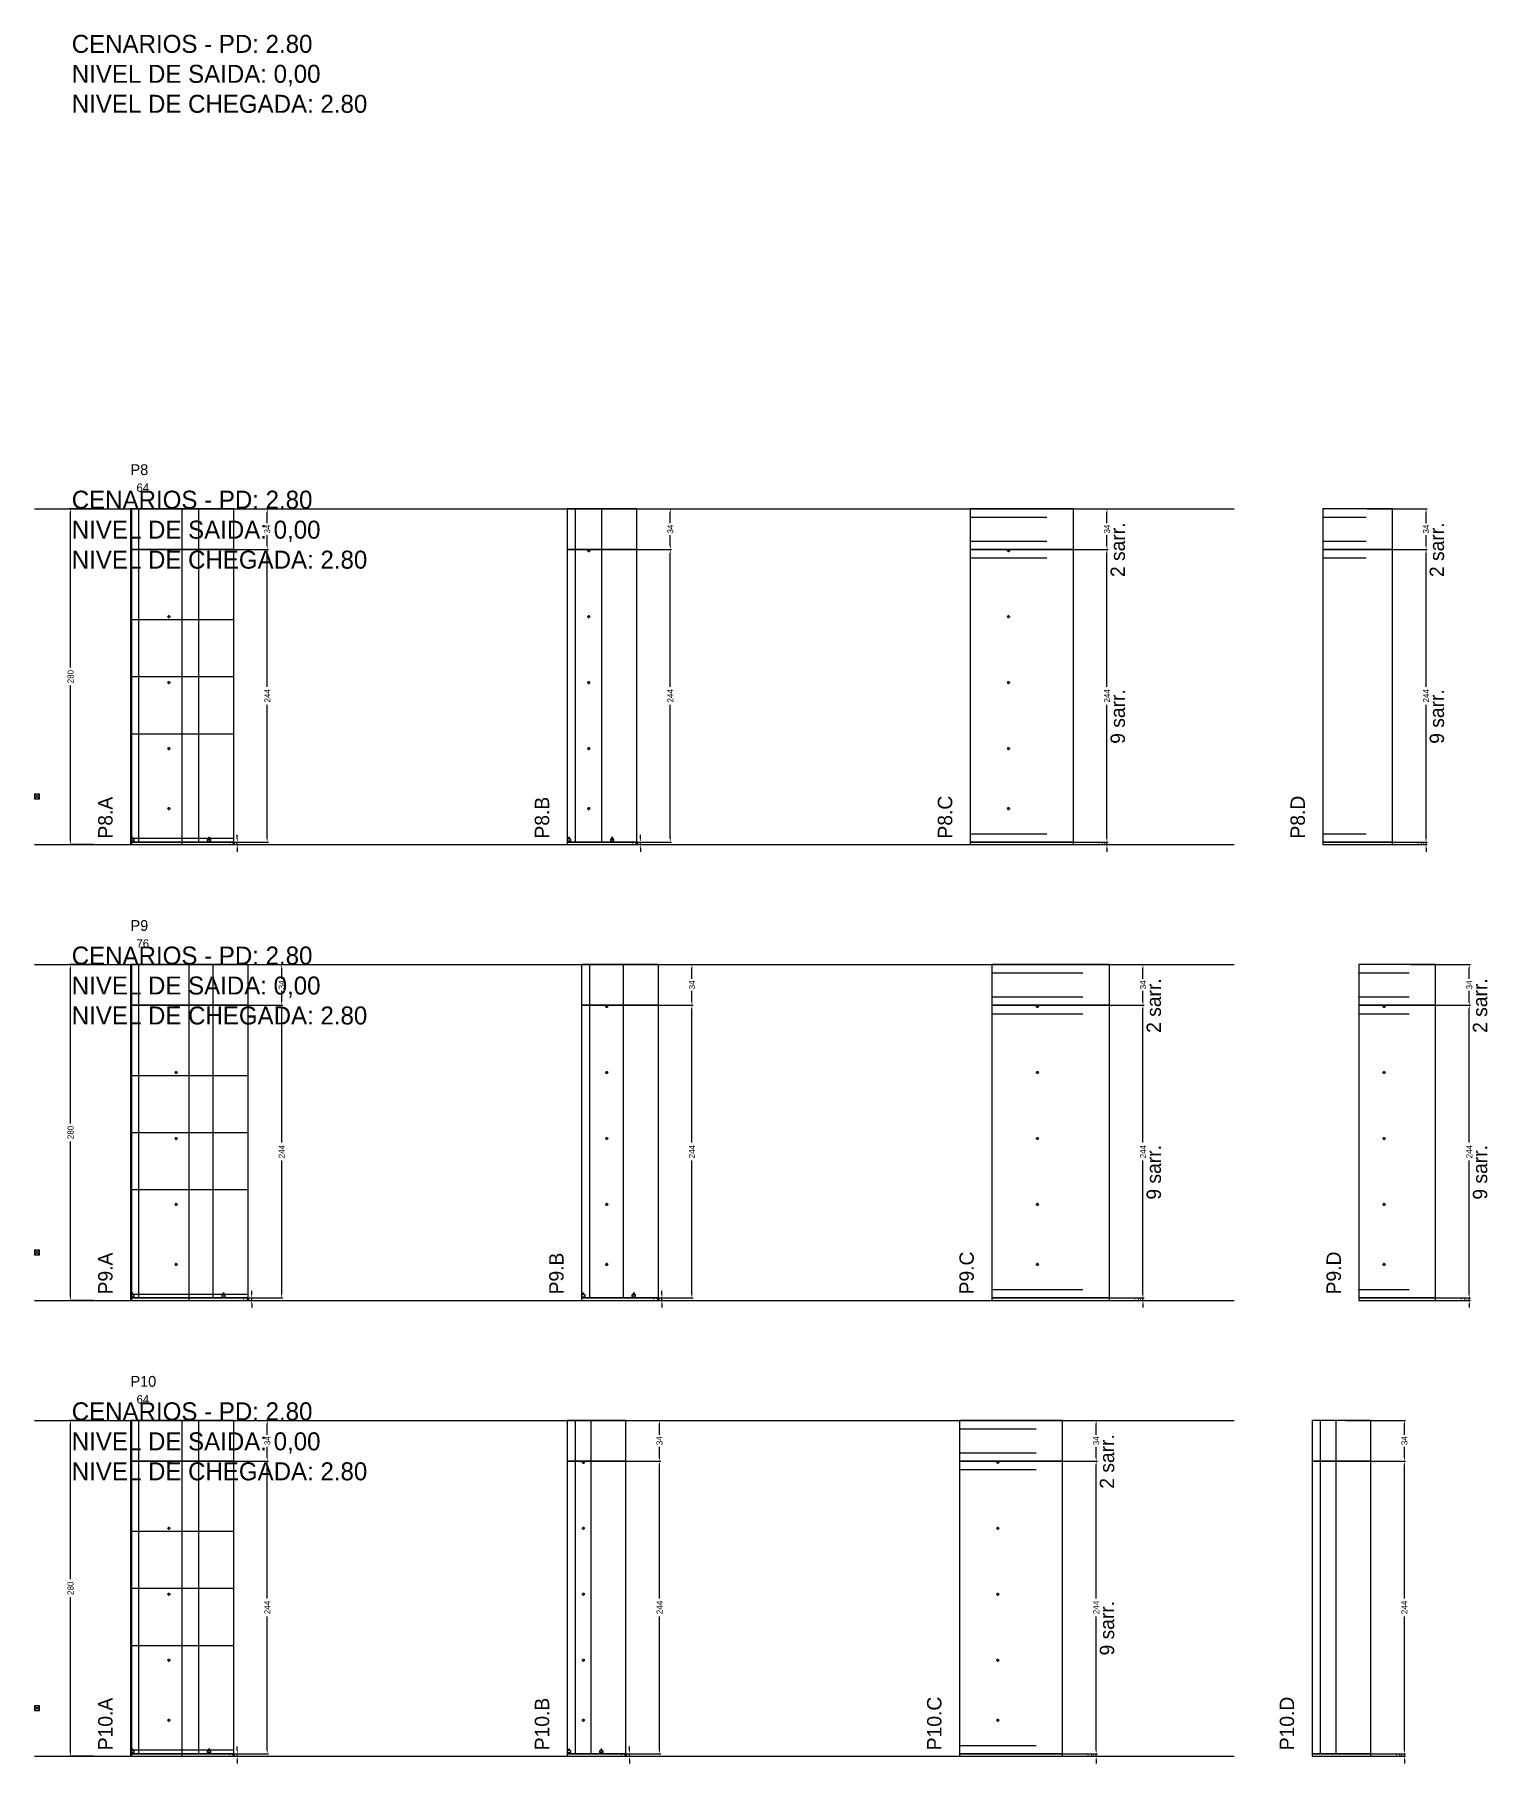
# Model space of a CAD drawing. Header units: centimetres. Extents: x -10500 to 4299, y -11026 to 295.
# Drawn here: x -7000 to -5789, y -1146 to 295 of the extents above; entities that cross this region are included whole.
import ezdxf

# ---------------------------------------------------------------- set-up
doc = ezdxf.new("R2010")
doc.units = ezdxf.units.CM
doc.linetypes.add('DASHED', pattern=[2, -2])
for name, color, linetype in [('CHAPA', 140, 'Continuous'), ('COTA', 241, 'Continuous'), ('COTAS FURACAO', 16, 'Continuous'), ('Madeira', 30, 'Continuous'), ('MEIO_PONT', 160, 'Continuous'), ('NOMENCLATURA', 7, 'Continuous'), ('Nível', 160, 'Continuous'), ('Painéis', 200, 'Continuous'), ('Perfil Metálico', 150, 'Continuous'), ('SARR_2.2x7', 40, 'Continuous'), ('SARRAFO DE PRESSAO', 200, 'Continuous'), ('texto', 7, 'Continuous'), ('TEXTO_GERAL', 7, 'Continuous')]:
    doc.layers.add(name, color=color, linetype=linetype)
doc.dimstyles.new('PAINEL-NOVA', dxfattribs={"dimtxt": 5, "dimasz": 3, "dimexe": 1, "dimexo": 1, "dimgap": 1, "dimtad": 1, "dimcen": 2.5, "dimazin": 3, "dimtfac": 1, "dimtmove": 0, "dimatfit": 3})

# ---------------------------------------------------------------- blocks, each defined once
blk = doc.blocks.new('_CLOSEDFILLED')
at = {"color": 0, "linetype": 'BYBLOCK'}
blk.add_solid([(-1, 0.16), (0, 0), (-1, -0.16)], dxfattribs=at)
blk = doc.blocks.new('*D1')
for p, q in [((-6951, -100), (-6971, -100)), ((-6970, -232.5), (-6970, -103)), ((-6970, -377), (-6970, -247.5)), ((-6951, -380), (-6971, -380))]:
    blk.add_line(p, q)
at = {"layer": 'Defpoints'}
for p in [(-6950, -100), (-6970, -380), (-6950, -380)]:
    blk.add_point(p, dxfattribs=at)
at = {"layer": 'COTA', "xscale": 3, "yscale": 3}
for p, rotation in [((-6970, -100), 90), ((-6970, -380), 270)]:
    blk.add_blockref('_CLOSEDFILLED', p, dxfattribs=dict(at, rotation=rotation))
at = {"layer": 'COTA', "insert": (-6970, -240), "char_height": 5, "attachment_point": 5, "rotation": 90}
blk.add_mtext('280', dxfattribs=at)
blk = doc.blocks.new('MULDURA')
at = {"layer": 'Paineis'}
for p, q in [((0, 0), (4, 4)), ((4, 0), (0, 4))]:
    blk.add_line(p, q, dxfattribs=at)
blk.add_lwpolyline([(0, 0), (4, 0), (4, 4), (0, 4)], close=True, dxfattribs=at)
blk = doc.blocks.new('*D3')
for p, q in [((-6855, -134), (-6805, -134)), ((-6806, -248.5), (-6806, -137)), ((-6806, -375), (-6806, -263.5)), ((-6855, -378), (-6805, -378))]:
    blk.add_line(p, q)
at = {"layer": 'Defpoints'}
for p in [(-6856, -134), (-6856, -378), (-6806, -378)]:
    blk.add_point(p, dxfattribs=at)
at = {"layer": 'COTA', "xscale": 3, "yscale": 3}
for p, rotation in [((-6806, -134), 90), ((-6806, -378), 270)]:
    blk.add_blockref('_CLOSEDFILLED', p, dxfattribs=dict(at, rotation=rotation))
at = {"layer": 'COTA', "insert": (-6806, -256), "char_height": 5, "attachment_point": 5, "rotation": 90}
blk.add_mtext('244', dxfattribs=at)
blk = doc.blocks.new('*D4')
for p, q in [((-6855, -100), (-6805, -100)), ((-6806, -112), (-6806, -103)), ((-6806, -131), (-6806, -122)), ((-6855, -134), (-6805, -134))]:
    blk.add_line(p, q)
at = {"layer": 'Defpoints'}
for p in [(-6856, -100), (-6856, -134), (-6806, -134)]:
    blk.add_point(p, dxfattribs=at)
at = {"layer": 'COTA', "xscale": 3, "yscale": 3}
for p, rotation in [((-6806, -100), 90), ((-6806, -134), 270)]:
    blk.add_blockref('_CLOSEDFILLED', p, dxfattribs=dict(at, rotation=rotation))
at = {"layer": 'COTA', "insert": (-6806, -117), "char_height": 5, "attachment_point": 5, "rotation": 90}
blk.add_mtext('34', dxfattribs=at)
blk = doc.blocks.new('SLIPTEE')
at = {"layer": 'Paineis'}
blk.add_lwpolyline([(0, 0), (3, 0), (3, 1.5), (2, 1.5), (2, 3), (1, 3), (1, 1.5), (0, 1.5)], close=True, dxfattribs=at)
blk = doc.blocks.new('SLIPTDD')
at = {"layer": 'Paineis'}
blk.add_line((0, 1.5), (3, 1.5), dxfattribs=at)
blk.add_lwpolyline([(0, 0), (3, 0), (3, 1.5), (2, 1.5), (2, 3), (1, 3), (1, 1.5), (0, 1.5)], close=True, dxfattribs=at)
blk = doc.blocks.new('furacao')
at = {"layer": 'COTAS FURACAO'}
for p, q in [((-1.2, 0), (1.2, 0)), ((0, -1.2), (0, 1.2))]:
    blk.add_line(p, q, dxfattribs=at)
blk.add_circle((0, 0), 0.8, dxfattribs=at)
blk = doc.blocks.new('*D6')
for p, q in [((-6519, -134), (-6469, -134)), ((-6470, -248.5), (-6470, -137)), ((-6470, -375), (-6470, -263.5)), ((-6519, -378), (-6469, -378))]:
    blk.add_line(p, q)
at = {"layer": 'Defpoints'}
for p in [(-6520, -134), (-6520, -378), (-6470, -378)]:
    blk.add_point(p, dxfattribs=at)
at = {"layer": 'COTA', "xscale": 3, "yscale": 3}
for p, rotation in [((-6470, -134), 90), ((-6470, -378), 270)]:
    blk.add_blockref('_CLOSEDFILLED', p, dxfattribs=dict(at, rotation=rotation))
at = {"layer": 'COTA', "insert": (-6470, -256), "char_height": 5, "attachment_point": 5, "rotation": 90}
blk.add_mtext('244', dxfattribs=at)
blk = doc.blocks.new('*D7')
for p, q in [((-6519, -100), (-6469, -100)), ((-6470, -112), (-6470, -103)), ((-6470, -131), (-6470, -122)), ((-6519, -134), (-6469, -134))]:
    blk.add_line(p, q)
at = {"layer": 'Defpoints'}
for p in [(-6520, -100), (-6520, -134), (-6470, -134)]:
    blk.add_point(p, dxfattribs=at)
at = {"layer": 'COTA', "xscale": 3, "yscale": 3}
for p, rotation in [((-6470, -100), 90), ((-6470, -134), 270)]:
    blk.add_blockref('_CLOSEDFILLED', p, dxfattribs=dict(at, rotation=rotation))
at = {"layer": 'COTA', "insert": (-6470, -117), "char_height": 5, "attachment_point": 5, "rotation": 90}
blk.add_mtext('34', dxfattribs=at)
blk = doc.blocks.new('*D9')
for p, q in [((-6155, -134), (-6105, -134)), ((-6106, -248.5), (-6106, -137)), ((-6106, -375), (-6106, -263.5)), ((-6155, -378), (-6105, -378))]:
    blk.add_line(p, q)
at = {"layer": 'Defpoints'}
for p in [(-6156, -134), (-6156, -378), (-6106, -378)]:
    blk.add_point(p, dxfattribs=at)
at = {"layer": 'COTA', "xscale": 3, "yscale": 3}
for p, rotation in [((-6106, -134), 90), ((-6106, -378), 270)]:
    blk.add_blockref('_CLOSEDFILLED', p, dxfattribs=dict(at, rotation=rotation))
at = {"layer": 'COTA', "insert": (-6106, -256), "char_height": 5, "attachment_point": 5, "rotation": 90}
blk.add_mtext('244', dxfattribs=at)
blk = doc.blocks.new('*D10')
for p, q in [((-6155, -100), (-6105, -100)), ((-6106, -112), (-6106, -103)), ((-6106, -131), (-6106, -122)), ((-6155, -134), (-6105, -134))]:
    blk.add_line(p, q)
at = {"layer": 'Defpoints'}
for p in [(-6156, -100), (-6156, -134), (-6106, -134)]:
    blk.add_point(p, dxfattribs=at)
at = {"layer": 'COTA', "xscale": 3, "yscale": 3}
for p, rotation in [((-6106, -100), 90), ((-6106, -134), 270)]:
    blk.add_blockref('_CLOSEDFILLED', p, dxfattribs=dict(at, rotation=rotation))
at = {"layer": 'COTA', "insert": (-6106, -117), "char_height": 5, "attachment_point": 5, "rotation": 90}
blk.add_mtext('34', dxfattribs=at)
blk = doc.blocks.new('*D12')
for p, q in [((-5889, -134), (-5839, -134)), ((-5840, -248.5), (-5840, -137)), ((-5840, -375), (-5840, -263.5)), ((-5889, -378), (-5839, -378))]:
    blk.add_line(p, q)
at = {"layer": 'Defpoints'}
for p in [(-5890, -134), (-5890, -378), (-5840, -378)]:
    blk.add_point(p, dxfattribs=at)
at = {"layer": 'COTA', "xscale": 3, "yscale": 3}
for p, rotation in [((-5840, -134), 90), ((-5840, -378), 270)]:
    blk.add_blockref('_CLOSEDFILLED', p, dxfattribs=dict(at, rotation=rotation))
at = {"layer": 'COTA', "insert": (-5840, -256), "char_height": 5, "attachment_point": 5, "rotation": 90}
blk.add_mtext('244', dxfattribs=at)
blk = doc.blocks.new('*D13')
for p, q in [((-5889, -100), (-5839, -100)), ((-5840, -112), (-5840, -103)), ((-5840, -131), (-5840, -122)), ((-5889, -134), (-5839, -134))]:
    blk.add_line(p, q)
at = {"layer": 'Defpoints'}
for p in [(-5890, -100), (-5890, -134), (-5840, -134)]:
    blk.add_point(p, dxfattribs=at)
at = {"layer": 'COTA', "xscale": 3, "yscale": 3}
for p, rotation in [((-5840, -100), 90), ((-5840, -134), 270)]:
    blk.add_blockref('_CLOSEDFILLED', p, dxfattribs=dict(at, rotation=rotation))
at = {"layer": 'COTA', "insert": (-5840, -117), "char_height": 5, "attachment_point": 5, "rotation": 90}
blk.add_mtext('34', dxfattribs=at)
blk = doc.blocks.new('*D35')
for p, q in [((-6951, -480), (-6971, -480)), ((-6970, -612.5), (-6970, -483)), ((-6970, -757), (-6970, -627.5)), ((-6951, -760), (-6971, -760))]:
    blk.add_line(p, q)
at = {"layer": 'Defpoints'}
for p in [(-6950, -480), (-6970, -760), (-6950, -760)]:
    blk.add_point(p, dxfattribs=at)
at = {"layer": 'COTA', "xscale": 3, "yscale": 3}
for p, rotation in [((-6970, -480), 90), ((-6970, -760), 270)]:
    blk.add_blockref('_CLOSEDFILLED', p, dxfattribs=dict(at, rotation=rotation))
at = {"layer": 'COTA', "insert": (-6970, -620), "char_height": 5, "attachment_point": 5, "rotation": 90}
blk.add_mtext('280', dxfattribs=at)
blk = doc.blocks.new('*D37')
for p, q in [((-6843, -514), (-6793, -514)), ((-6794, -628.5), (-6794, -517)), ((-6794, -755), (-6794, -643.5)), ((-6843, -758), (-6793, -758))]:
    blk.add_line(p, q)
at = {"layer": 'Defpoints'}
for p in [(-6844, -514), (-6844, -758), (-6794, -758)]:
    blk.add_point(p, dxfattribs=at)
at = {"layer": 'COTA', "xscale": 3, "yscale": 3}
for p, rotation in [((-6794, -514), 90), ((-6794, -758), 270)]:
    blk.add_blockref('_CLOSEDFILLED', p, dxfattribs=dict(at, rotation=rotation))
at = {"layer": 'COTA', "insert": (-6794, -636), "char_height": 5, "attachment_point": 5, "rotation": 90}
blk.add_mtext('244', dxfattribs=at)
blk = doc.blocks.new('*D38')
for p, q in [((-6843, -480), (-6793, -480)), ((-6794, -492), (-6794, -483)), ((-6794, -511), (-6794, -502)), ((-6843, -514), (-6793, -514))]:
    blk.add_line(p, q)
at = {"layer": 'Defpoints'}
for p in [(-6844, -480), (-6844, -514), (-6794, -514)]:
    blk.add_point(p, dxfattribs=at)
at = {"layer": 'COTA', "xscale": 3, "yscale": 3}
for p, rotation in [((-6794, -480), 90), ((-6794, -514), 270)]:
    blk.add_blockref('_CLOSEDFILLED', p, dxfattribs=dict(at, rotation=rotation))
at = {"layer": 'COTA', "insert": (-6794, -497), "char_height": 5, "attachment_point": 5, "rotation": 90}
blk.add_mtext('34', dxfattribs=at)
blk = doc.blocks.new('*D40')
for p, q in [((-6501, -514), (-6451, -514)), ((-6452, -628.5), (-6452, -517)), ((-6452, -755), (-6452, -643.5)), ((-6501, -758), (-6451, -758))]:
    blk.add_line(p, q)
at = {"layer": 'Defpoints'}
for p in [(-6502, -514), (-6502, -758), (-6452, -758)]:
    blk.add_point(p, dxfattribs=at)
at = {"layer": 'COTA', "xscale": 3, "yscale": 3}
for p, rotation in [((-6452, -514), 90), ((-6452, -758), 270)]:
    blk.add_blockref('_CLOSEDFILLED', p, dxfattribs=dict(at, rotation=rotation))
at = {"layer": 'COTA', "insert": (-6452, -636), "char_height": 5, "attachment_point": 5, "rotation": 90}
blk.add_mtext('244', dxfattribs=at)
blk = doc.blocks.new('*D41')
for p, q in [((-6501, -480), (-6451, -480)), ((-6452, -492), (-6452, -483)), ((-6452, -511), (-6452, -502)), ((-6501, -514), (-6451, -514))]:
    blk.add_line(p, q)
at = {"layer": 'Defpoints'}
for p in [(-6502, -480), (-6502, -514), (-6452, -514)]:
    blk.add_point(p, dxfattribs=at)
at = {"layer": 'COTA', "xscale": 3, "yscale": 3}
for p, rotation in [((-6452, -480), 90), ((-6452, -514), 270)]:
    blk.add_blockref('_CLOSEDFILLED', p, dxfattribs=dict(at, rotation=rotation))
at = {"layer": 'COTA', "insert": (-6452, -497), "char_height": 5, "attachment_point": 5, "rotation": 90}
blk.add_mtext('34', dxfattribs=at)
blk = doc.blocks.new('*D43')
for p, q in [((-6125, -514), (-6075, -514)), ((-6076, -628.5), (-6076, -517)), ((-6076, -755), (-6076, -643.5)), ((-6125, -758), (-6075, -758))]:
    blk.add_line(p, q)
at = {"layer": 'Defpoints'}
for p in [(-6126, -514), (-6126, -758), (-6076, -758)]:
    blk.add_point(p, dxfattribs=at)
at = {"layer": 'COTA', "xscale": 3, "yscale": 3}
for p, rotation in [((-6076, -514), 90), ((-6076, -758), 270)]:
    blk.add_blockref('_CLOSEDFILLED', p, dxfattribs=dict(at, rotation=rotation))
at = {"layer": 'COTA', "insert": (-6076, -636), "char_height": 5, "attachment_point": 5, "rotation": 90}
blk.add_mtext('244', dxfattribs=at)
blk = doc.blocks.new('*D44')
for p, q in [((-6125, -480), (-6075, -480)), ((-6076, -492), (-6076, -483)), ((-6076, -511), (-6076, -502)), ((-6125, -514), (-6075, -514))]:
    blk.add_line(p, q)
at = {"layer": 'Defpoints'}
for p in [(-6126, -480), (-6126, -514), (-6076, -514)]:
    blk.add_point(p, dxfattribs=at)
at = {"layer": 'COTA', "xscale": 3, "yscale": 3}
for p, rotation in [((-6076, -480), 90), ((-6076, -514), 270)]:
    blk.add_blockref('_CLOSEDFILLED', p, dxfattribs=dict(at, rotation=rotation))
at = {"layer": 'COTA', "insert": (-6076, -497), "char_height": 5, "attachment_point": 5, "rotation": 90}
blk.add_mtext('34', dxfattribs=at)
blk = doc.blocks.new('*D46')
for p, q in [((-5853, -514), (-5803, -514)), ((-5804, -628.5), (-5804, -517)), ((-5804, -755), (-5804, -643.5)), ((-5853, -758), (-5803, -758))]:
    blk.add_line(p, q)
at = {"layer": 'Defpoints'}
for p in [(-5854, -514), (-5854, -758), (-5804, -758)]:
    blk.add_point(p, dxfattribs=at)
at = {"layer": 'COTA', "xscale": 3, "yscale": 3}
for p, rotation in [((-5804, -514), 90), ((-5804, -758), 270)]:
    blk.add_blockref('_CLOSEDFILLED', p, dxfattribs=dict(at, rotation=rotation))
at = {"layer": 'COTA', "insert": (-5804, -636), "char_height": 5, "attachment_point": 5, "rotation": 90}
blk.add_mtext('244', dxfattribs=at)
blk = doc.blocks.new('*D47')
for p, q in [((-5853, -480), (-5803, -480)), ((-5804, -492), (-5804, -483)), ((-5804, -511), (-5804, -502)), ((-5853, -514), (-5803, -514))]:
    blk.add_line(p, q)
at = {"layer": 'Defpoints'}
for p in [(-5854, -480), (-5854, -514), (-5804, -514)]:
    blk.add_point(p, dxfattribs=at)
at = {"layer": 'COTA', "xscale": 3, "yscale": 3}
for p, rotation in [((-5804, -480), 90), ((-5804, -514), 270)]:
    blk.add_blockref('_CLOSEDFILLED', p, dxfattribs=dict(at, rotation=rotation))
at = {"layer": 'COTA', "insert": (-5804, -497), "char_height": 5, "attachment_point": 5, "rotation": 90}
blk.add_mtext('34', dxfattribs=at)
blk = doc.blocks.new('*D69')
for p, q in [((-6951, -860), (-6971, -860)), ((-6970, -992.5), (-6970, -863)), ((-6970, -1137), (-6970, -1007.5)), ((-6951, -1140), (-6971, -1140))]:
    blk.add_line(p, q)
at = {"layer": 'Defpoints'}
for p in [(-6950, -860), (-6970, -1140), (-6950, -1140)]:
    blk.add_point(p, dxfattribs=at)
at = {"layer": 'COTA', "xscale": 3, "yscale": 3}
for p, rotation in [((-6970, -860), 90), ((-6970, -1140), 270)]:
    blk.add_blockref('_CLOSEDFILLED', p, dxfattribs=dict(at, rotation=rotation))
at = {"layer": 'COTA', "insert": (-6970, -1000), "char_height": 5, "attachment_point": 5, "rotation": 90}
blk.add_mtext('280', dxfattribs=at)
blk = doc.blocks.new('*D71')
for p, q in [((-6855, -894), (-6805, -894)), ((-6806, -1008.5), (-6806, -897)), ((-6806, -1135), (-6806, -1023.5)), ((-6855, -1138), (-6805, -1138))]:
    blk.add_line(p, q)
at = {"layer": 'Defpoints'}
for p in [(-6856, -894), (-6856, -1138), (-6806, -1138)]:
    blk.add_point(p, dxfattribs=at)
at = {"layer": 'COTA', "xscale": 3, "yscale": 3}
for p, rotation in [((-6806, -894), 90), ((-6806, -1138), 270)]:
    blk.add_blockref('_CLOSEDFILLED', p, dxfattribs=dict(at, rotation=rotation))
at = {"layer": 'COTA', "insert": (-6806, -1016), "char_height": 5, "attachment_point": 5, "rotation": 90}
blk.add_mtext('244', dxfattribs=at)
blk = doc.blocks.new('*D72')
for p, q in [((-6855, -860), (-6805, -860)), ((-6806, -872), (-6806, -863)), ((-6806, -891), (-6806, -882)), ((-6855, -894), (-6805, -894))]:
    blk.add_line(p, q)
at = {"layer": 'Defpoints'}
for p in [(-6856, -860), (-6856, -894), (-6806, -894)]:
    blk.add_point(p, dxfattribs=at)
at = {"layer": 'COTA', "xscale": 3, "yscale": 3}
for p, rotation in [((-6806, -860), 90), ((-6806, -894), 270)]:
    blk.add_blockref('_CLOSEDFILLED', p, dxfattribs=dict(at, rotation=rotation))
at = {"layer": 'COTA', "insert": (-6806, -877), "char_height": 5, "attachment_point": 5, "rotation": 90}
blk.add_mtext('34', dxfattribs=at)
blk = doc.blocks.new('*D74')
for p, q in [((-6528, -894), (-6478, -894)), ((-6479, -1008.5), (-6479, -897)), ((-6479, -1135), (-6479, -1023.5)), ((-6528, -1138), (-6478, -1138))]:
    blk.add_line(p, q)
at = {"layer": 'Defpoints'}
for p in [(-6529, -894), (-6529, -1138), (-6479, -1138)]:
    blk.add_point(p, dxfattribs=at)
at = {"layer": 'COTA', "xscale": 3, "yscale": 3}
for p, rotation in [((-6479, -894), 90), ((-6479, -1138), 270)]:
    blk.add_blockref('_CLOSEDFILLED', p, dxfattribs=dict(at, rotation=rotation))
at = {"layer": 'COTA', "insert": (-6479, -1016), "char_height": 5, "attachment_point": 5, "rotation": 90}
blk.add_mtext('244', dxfattribs=at)
blk = doc.blocks.new('*D75')
for p, q in [((-6528, -860), (-6478, -860)), ((-6479, -872), (-6479, -863)), ((-6479, -891), (-6479, -882)), ((-6528, -894), (-6478, -894))]:
    blk.add_line(p, q)
at = {"layer": 'Defpoints'}
for p in [(-6529, -860), (-6529, -894), (-6479, -894)]:
    blk.add_point(p, dxfattribs=at)
at = {"layer": 'COTA', "xscale": 3, "yscale": 3}
for p, rotation in [((-6479, -860), 90), ((-6479, -894), 270)]:
    blk.add_blockref('_CLOSEDFILLED', p, dxfattribs=dict(at, rotation=rotation))
at = {"layer": 'COTA', "insert": (-6479, -877), "char_height": 5, "attachment_point": 5, "rotation": 90}
blk.add_mtext('34', dxfattribs=at)
blk = doc.blocks.new('*D77')
for p, q in [((-6164, -894), (-6114, -894)), ((-6115, -1008.5), (-6115, -897)), ((-6115, -1135), (-6115, -1023.5)), ((-6164, -1138), (-6114, -1138))]:
    blk.add_line(p, q)
at = {"layer": 'Defpoints'}
for p in [(-6165, -894), (-6165, -1138), (-6115, -1138)]:
    blk.add_point(p, dxfattribs=at)
at = {"layer": 'COTA', "xscale": 3, "yscale": 3}
for p, rotation in [((-6115, -894), 90), ((-6115, -1138), 270)]:
    blk.add_blockref('_CLOSEDFILLED', p, dxfattribs=dict(at, rotation=rotation))
at = {"layer": 'COTA', "insert": (-6115, -1016), "char_height": 5, "attachment_point": 5, "rotation": 90}
blk.add_mtext('244', dxfattribs=at)
blk = doc.blocks.new('*D78')
for p, q in [((-6164, -860), (-6114, -860)), ((-6115, -872), (-6115, -863)), ((-6115, -891), (-6115, -882)), ((-6164, -894), (-6114, -894))]:
    blk.add_line(p, q)
at = {"layer": 'Defpoints'}
for p in [(-6165, -860), (-6165, -894), (-6115, -894)]:
    blk.add_point(p, dxfattribs=at)
at = {"layer": 'COTA', "xscale": 3, "yscale": 3}
for p, rotation in [((-6115, -860), 90), ((-6115, -894), 270)]:
    blk.add_blockref('_CLOSEDFILLED', p, dxfattribs=dict(at, rotation=rotation))
at = {"layer": 'COTA', "insert": (-6115, -877), "char_height": 5, "attachment_point": 5, "rotation": 90}
blk.add_mtext('34', dxfattribs=at)
blk = doc.blocks.new('*D80')
for p, q in [((-5907, -894), (-5857, -894)), ((-5858, -1008.5), (-5858, -897)), ((-5858, -1135), (-5858, -1023.5)), ((-5907, -1138), (-5857, -1138))]:
    blk.add_line(p, q)
at = {"layer": 'Defpoints'}
for p in [(-5908, -894), (-5908, -1138), (-5858, -1138)]:
    blk.add_point(p, dxfattribs=at)
at = {"layer": 'COTA', "xscale": 3, "yscale": 3}
for p, rotation in [((-5858, -894), 90), ((-5858, -1138), 270)]:
    blk.add_blockref('_CLOSEDFILLED', p, dxfattribs=dict(at, rotation=rotation))
at = {"layer": 'COTA', "insert": (-5858, -1016), "char_height": 5, "attachment_point": 5, "rotation": 90}
blk.add_mtext('244', dxfattribs=at)
blk = doc.blocks.new('*D81')
for p, q in [((-5907, -860), (-5857, -860)), ((-5858, -872), (-5858, -863)), ((-5858, -891), (-5858, -882)), ((-5907, -894), (-5857, -894))]:
    blk.add_line(p, q)
at = {"layer": 'Defpoints'}
for p in [(-5908, -860), (-5908, -894), (-5858, -894)]:
    blk.add_point(p, dxfattribs=at)
at = {"layer": 'COTA', "xscale": 3, "yscale": 3}
for p, rotation in [((-5858, -860), 90), ((-5858, -894), 270)]:
    blk.add_blockref('_CLOSEDFILLED', p, dxfattribs=dict(at, rotation=rotation))
at = {"layer": 'COTA', "insert": (-5858, -877), "char_height": 5, "attachment_point": 5, "rotation": 90}
blk.add_mtext('34', dxfattribs=at)

msp = doc.modelspace()

# ---------------------------------------------------------------- linework, layer by layer
at = {"layer": 'CHAPA'}
for points in [[(-6920, -380), (-6918.8, -380), (-6918.8, -100), (-6920, -100)], [(-6920, -760), (-6918.8, -760), (-6918.8, -480), (-6920, -480)], [(-6920, -1140), (-6918.8, -1140), (-6918.8, -860), (-6920, -860)]]:
    msp.add_lwpolyline(points, close=True, dxfattribs=at)
at = {"layer": 'Madeira'}
for points in [[(-6920, -192.4), (-6834, -192.4)], [(-6920, -287.6), (-6834, -287.6)], [(-6920, -572.4), (-6822, -572.4)], [(-6920, -667.6), (-6822, -667.6)], [(-6920, -952.4), (-6834, -952.4)], [(-6920, -1047.6), (-6834, -1047.6)]]:
    msp.add_lwpolyline(points, dxfattribs=at)
at = {"layer": 'MEIO_PONT'}
for points in [[(-6920, -240), (-6834, -240)], [(-6920, -620), (-6822, -620)], [(-6920, -1000), (-6834, -1000)]]:
    msp.add_lwpolyline(points, dxfattribs=at)
at = {"layer": 'Nível', "linetype": 'DASHED'}
for points in [[(-7000, -100), (-6000, -100)], [(-7000, -380), (-6000, -380)], [(-7000, -480), (-6000, -480)], [(-7000, -760), (-6000, -760)], [(-7000, -860), (-6000, -860)], [(-7000, -1140), (-6000, -1140)]]:
    msp.add_lwpolyline(points, dxfattribs=at)
at = {"layer": 'Painéis'}
for points in [[(-6920, -134), (-6834, -134), (-6834, -100), (-6920, -100)], [(-6920, -380), (-6834, -380), (-6834, -100), (-6920, -100)], [(-6556, -134), (-6498, -134), (-6498, -100), (-6556, -100)], [(-6220, -134), (-6134, -134), (-6134, -100), (-6220, -100)], [(-5926, -134), (-5868, -134), (-5868, -100), (-5926, -100)], [(-6920, -378), (-6834, -378), (-6834, -134), (-6920, -134)], [(-6556, -378), (-6498, -378), (-6498, -134), (-6556, -134)], [(-6220, -378), (-6134, -378), (-6134, -134), (-6220, -134)], [(-5926, -378), (-5868, -378), (-5868, -134), (-5926, -134)], [(-6920, -380), (-6834, -380), (-6834, -378), (-6920, -378)], [(-6556, -380), (-6498, -380), (-6498, -378), (-6556, -378)], [(-6220, -380), (-6134, -380), (-6134, -378), (-6220, -378)], [(-5926, -380), (-5868, -380), (-5868, -378), (-5926, -378)], [(-6920, -514), (-6822, -514), (-6822, -480), (-6920, -480)], [(-6920, -760), (-6822, -760), (-6822, -480), (-6920, -480)], [(-6544, -514), (-6480, -514), (-6480, -480), (-6544, -480)], [(-6202, -514), (-6104, -514), (-6104, -480), (-6202, -480)], [(-5896, -514), (-5832, -514), (-5832, -480), (-5896, -480)], [(-6920, -758), (-6822, -758), (-6822, -514), (-6920, -514)], [(-6544, -758), (-6480, -758), (-6480, -514), (-6544, -514)], [(-6202, -758), (-6104, -758), (-6104, -514), (-6202, -514)], [(-5896, -758), (-5832, -758), (-5832, -514), (-5896, -514)], [(-6920, -760), (-6822, -760), (-6822, -758), (-6920, -758)], [(-6544, -760), (-6480, -760), (-6480, -758), (-6544, -758)], [(-6202, -760), (-6104, -760), (-6104, -758), (-6202, -758)], [(-5896, -760), (-5832, -760), (-5832, -758), (-5896, -758)], [(-6920, -894), (-6834, -894), (-6834, -860), (-6920, -860)], [(-6920, -1140), (-6834, -1140), (-6834, -860), (-6920, -860)], [(-6556, -894), (-6507, -894), (-6507, -860), (-6556, -860)], [(-6229, -894), (-6143, -894), (-6143, -860), (-6229, -860)], [(-5935, -894), (-5886, -894), (-5886, -860), (-5935, -860)], [(-6920, -1138), (-6834, -1138), (-6834, -894), (-6920, -894)], [(-6556, -1138), (-6507, -1138), (-6507, -894), (-6556, -894)], [(-6229, -1138), (-6143, -1138), (-6143, -894), (-6229, -894)], [(-5935, -1138), (-5886, -1138), (-5886, -894), (-5935, -894)], [(-6920, -1140), (-6834, -1140), (-6834, -1138), (-6920, -1138)], [(-6556, -1140), (-6507, -1140), (-6507, -1138), (-6556, -1138)], [(-6229, -1140), (-6143, -1140), (-6143, -1138), (-6229, -1138)], [(-5935, -1140), (-5886, -1140), (-5886, -1138), (-5935, -1138)]]:
    msp.add_lwpolyline(points, close=True, dxfattribs=at)
at = {"layer": 'Perfil Metálico'}
for p, q in [((-6877, -380), (-6877, -100)), ((-6871, -760), (-6871, -480)), ((-6877, -1140), (-6877, -860))]:
    msp.add_line(p, q, dxfattribs=at)
at = {"layer": 'SARR_2.2x7'}
for points in [[(-6913, -134), (-6913, -100)], [(-6863, -134), (-6863, -100)], [(-6549, -134), (-6549, -100)], [(-6527, -134), (-6527, -100)], [(-6220, -107), (-6156, -107)], [(-5926, -107), (-5890, -107)], [(-6220, -127), (-6156, -127)], [(-5926, -127), (-5890, -127)], [(-6220, -141), (-6156, -141)], [(-5926, -141), (-5890, -141)], [(-6220, -371), (-6156, -371)], [(-5926, -371), (-5890, -371)], [(-6913, -514), (-6913, -480)], [(-6851, -514), (-6851, -480)], [(-6537, -514), (-6537, -480)], [(-6509, -514), (-6509, -480)], [(-6202, -487), (-6126, -487)], [(-5896, -487), (-5854, -487)], [(-6202, -507), (-6126, -507)], [(-5896, -507), (-5854, -507)], [(-6202, -521), (-6126, -521)], [(-5896, -521), (-5854, -521)], [(-6202, -751), (-6126, -751)], [(-5896, -751), (-5854, -751)], [(-6913, -894), (-6913, -860)], [(-6863, -894), (-6863, -860)], [(-6549, -894), (-6549, -860)], [(-6536, -894), (-6536, -860)], [(-5928, -894), (-5928, -860)], [(-5915, -894), (-5915, -860)], [(-6229, -867), (-6165, -867)], [(-6229, -887), (-6165, -887)], [(-6229, -901), (-6165, -901)], [(-6229, -1131), (-6165, -1131)]]:
    msp.add_lwpolyline(points, dxfattribs=at)
at = {"layer": 'SARR_2.2x7', "linetype": 'DASHED'}
for points in [[(-6913, -378), (-6913, -134)], [(-6863, -378), (-6863, -134)], [(-6549, -378), (-6549, -134)], [(-6527, -378), (-6527, -134)], [(-6913, -758), (-6913, -514)], [(-6851, -758), (-6851, -514)], [(-6537, -758), (-6537, -514)], [(-6509, -758), (-6509, -514)], [(-6913, -1138), (-6913, -894)], [(-6863, -1138), (-6863, -894)], [(-6549, -1138), (-6549, -894)], [(-6536, -1138), (-6536, -894)], [(-5928, -1138), (-5928, -894)], [(-5915, -1138), (-5915, -894)]]:
    msp.add_lwpolyline(points, dxfattribs=at)
at = {"layer": 'SARRAFO DE PRESSAO'}
for points in [[(-6920, -380), (-6834, -380), (-6834, -375), (-6920, -375)], [(-6920, -760), (-6822, -760), (-6822, -755), (-6920, -755)], [(-6920, -1140), (-6834, -1140), (-6834, -1135), (-6920, -1135)]]:
    msp.add_lwpolyline(points, close=True, dxfattribs=at)

# ---------------------------------------------------------------- block references
at = {"layer": 'COTA'}
for name, p in [('furacao', (-6888, -135)), ('furacao', (-6538, -135)), ('furacao', (-6188, -135)), ('furacao', (-6888, -190)), ('furacao', (-6538, -190)), ('furacao', (-6188, -190)), ('furacao', (-6888, -245)), ('furacao', (-6538, -245)), ('furacao', (-6188, -245)), ('furacao', (-6888, -300)), ('furacao', (-6538, -300)), ('furacao', (-6188, -300)), ('MULDURA', (-7000, -342)), ('furacao', (-6888, -350)), ('furacao', (-6538, -350)), ('furacao', (-6188, -350)), ('SLIPTEE', (-6920, -377)), ('SLIPTDD', (-6856, -377)), ('SLIPTEE', (-6556, -377)), ('SLIPTDD', (-6520, -377)), ('furacao', (-6882, -515)), ('furacao', (-6523, -515)), ('furacao', (-6164, -515)), ('furacao', (-5875, -515)), ('furacao', (-6882, -570)), ('furacao', (-6523, -570)), ('furacao', (-6164, -570)), ('furacao', (-5875, -570)), ('furacao', (-6882, -625)), ('furacao', (-6523, -625)), ('furacao', (-6164, -625)), ('furacao', (-5875, -625)), ('furacao', (-6882, -680)), ('furacao', (-6523, -680)), ('furacao', (-6164, -680)), ('furacao', (-5875, -680)), ('MULDURA', (-7000, -722)), ('furacao', (-6882, -730)), ('furacao', (-6523, -730)), ('furacao', (-6164, -730)), ('furacao', (-5875, -730)), ('SLIPTEE', (-6920, -757)), ('SLIPTDD', (-6844, -757)), ('SLIPTEE', (-6544, -757)), ('SLIPTDD', (-6502, -757)), ('furacao', (-6888, -895)), ('furacao', (-6542.5, -895)), ('furacao', (-6197, -895)), ('furacao', (-6888, -950)), ('furacao', (-6542.5, -950)), ('furacao', (-6197, -950)), ('furacao', (-6888, -1005)), ('furacao', (-6542.5, -1005)), ('furacao', (-6197, -1005)), ('furacao', (-6888, -1060)), ('furacao', (-6542.5, -1060)), ('furacao', (-6197, -1060)), ('MULDURA', (-7000, -1102)), ('furacao', (-6888, -1110)), ('furacao', (-6542.5, -1110)), ('furacao', (-6197, -1110)), ('SLIPTEE', (-6920, -1137)), ('SLIPTDD', (-6856, -1137)), ('SLIPTEE', (-6556, -1137)), ('SLIPTDD', (-6529, -1137))]:
    msp.add_blockref(name, p, dxfattribs=at)

# ---------------------------------------------------------------- texts
at = {"layer": 'NOMENCLATURA'}
for s, p in [('CENARIOS - PD: 2.80', (-6969, 280)), ('NIVEL DE SAIDA: 0,00', (-6969, 255)), ('NIVEL DE CHEGADA: 2.80', (-6969, 230)), ('CENARIOS - PD: 2.80', (-6969, -100)), ('NIVEL DE SAIDA: 0,00', (-6969, -125)), ('NIVEL DE CHEGADA: 2.80', (-6969, -150)), ('CENARIOS - PD: 2.80', (-6969, -480)), ('NIVEL DE SAIDA: 0,00', (-6969, -505)), ('NIVEL DE CHEGADA: 2.80', (-6969, -530)), ('CENARIOS - PD: 2.80', (-6969, -860)), ('NIVEL DE SAIDA: 0,00', (-6969, -885)), ('NIVEL DE CHEGADA: 2.80', (-6969, -910))]:
    msp.add_text(s, height=15, dxfattribs=at).set_placement(p)
for s, p in [('2 sarr.', (-6091, -157)), ('2 sarr.', (-5825, -157)), ('9 sarr.', (-6091, -296)), ('9 sarr.', (-5825, -296)), ('P8.A', (-6935, -375)), ('P8.B', (-6571, -375)), ('P8.C', (-6235, -375)), ('P8.D', (-5941, -375)), ('2 sarr.', (-6061, -537)), ('2 sarr.', (-5789, -537)), ('9 sarr.', (-6061, -676)), ('9 sarr.', (-5789, -676)), ('P9.A', (-6935, -755)), ('P9.C', (-6217, -755)), ('P9.D', (-5911, -755)), ('P9.B', (-6559, -755)), ('2 sarr.', (-6100, -917)), ('9 sarr.', (-6100, -1056)), ('P10.A', (-6935, -1135)), ('P10.B', (-6571, -1135)), ('P10.C', (-6244, -1135)), ('P10.D', (-5950, -1135))]:
    msp.add_text(s, height=12, rotation=90, dxfattribs=at).set_placement(p)
at = {"layer": 'texto'}
for s, p in [('64', (-6915, -86)), ('76', (-6915, -466)), ('64', (-6915, -846))]:
    msp.add_text(s, height=7, dxfattribs=at).set_placement(p)
at = {"layer": 'TEXTO_GERAL'}
for s, p in [('P8', (-6920, -72)), ('P9', (-6920, -452)), ('P10', (-6920, -832))]:
    msp.add_text(s, height=9, dxfattribs=at).set_placement(p)

# ---------------------------------------------------------------- dimensions: what is measured, and where the dimension line sits
at = {"layer": 'COTA'}
for base, p1, p2, picture, middle in [((-6970, -380), (-6950, -380), (-6950, -100), '*D1', (-6970, -240)), ((-6806, -134), (-6856, -134), (-6856, -100), '*D4', (-6806, -117)), ((-6470, -134), (-6520, -134), (-6520, -100), '*D7', (-6470, -117)), ((-6106, -134), (-6156, -134), (-6156, -100), '*D10', (-6106, -117)), ((-5840, -134), (-5890, -134), (-5890, -100), '*D13', (-5840, -117)), ((-6806, -378), (-6856, -378), (-6856, -134), '*D3', (-6806, -256)), ((-6470, -378), (-6520, -378), (-6520, -134), '*D6', (-6470, -256)), ((-6106, -378), (-6156, -378), (-6156, -134), '*D9', (-6106, -256)), ((-5840, -378), (-5890, -378), (-5890, -134), '*D12', (-5840, -256)), ((-6970, -760), (-6950, -760), (-6950, -480), '*D35', (-6970, -620)), ((-6794, -514), (-6844, -514), (-6844, -480), '*D38', (-6794, -497)), ((-6452, -514), (-6502, -514), (-6502, -480), '*D41', (-6452, -497)), ((-6076, -514), (-6126, -514), (-6126, -480), '*D44', (-6076, -497)), ((-5804, -514), (-5854, -514), (-5854, -480), '*D47', (-5804, -497)), ((-6794, -758), (-6844, -758), (-6844, -514), '*D37', (-6794, -636)), ((-6452, -758), (-6502, -758), (-6502, -514), '*D40', (-6452, -636)), ((-6076, -758), (-6126, -758), (-6126, -514), '*D43', (-6076, -636)), ((-5804, -758), (-5854, -758), (-5854, -514), '*D46', (-5804, -636)), ((-6970, -1140), (-6950, -1140), (-6950, -860), '*D69', (-6970, -1000)), ((-6806, -894), (-6856, -894), (-6856, -860), '*D72', (-6806, -877)), ((-6479, -894), (-6529, -894), (-6529, -860), '*D75', (-6479, -877)), ((-6115, -894), (-6165, -894), (-6165, -860), '*D78', (-6115, -877)), ((-5858, -894), (-5908, -894), (-5908, -860), '*D81', (-5858, -877)), ((-6806, -1138), (-6856, -1138), (-6856, -894), '*D71', (-6806, -1016)), ((-6479, -1138), (-6529, -1138), (-6529, -894), '*D74', (-6479, -1016)), ((-6115, -1138), (-6165, -1138), (-6165, -894), '*D77', (-6115, -1016)), ((-5858, -1138), (-5908, -1138), (-5908, -894), '*D80', (-5858, -1016))]:
    dim = msp.add_linear_dim(base=base, p1=p1, p2=p2, angle=90, dimstyle='PAINEL-NOVA', dxfattribs=at)
    dim.commit()
    dim.dimension.update_dxf_attribs({"geometry": picture, "text_midpoint": middle})
for base, p1, p2 in [((-6831, -380), (-6856, -380), (-6856, -378)), ((-6495, -380), (-6520, -380), (-6520, -378)), ((-6106, -380), (-6156, -380), (-6156, -378)), ((-5840, -380), (-5890, -380), (-5890, -378)), ((-6819, -760), (-6844, -760), (-6844, -758)), ((-6477, -760), (-6502, -760), (-6502, -758)), ((-6076, -760), (-6126, -760), (-6126, -758)), ((-5804, -760), (-5854, -760), (-5854, -758)), ((-6831, -1140), (-6856, -1140), (-6856, -1138)), ((-6504, -1140), (-6529, -1140), (-6529, -1138)), ((-6115, -1140), (-6165, -1140), (-6165, -1138)), ((-5858, -1140), (-5908, -1140), (-5908, -1138))]:
    msp.add_linear_dim(base=base, p1=p1, p2=p2, angle=90, dimstyle='PAINEL-NOVA', dxfattribs=at).render()

doc.saveas('drawing.dxf')
